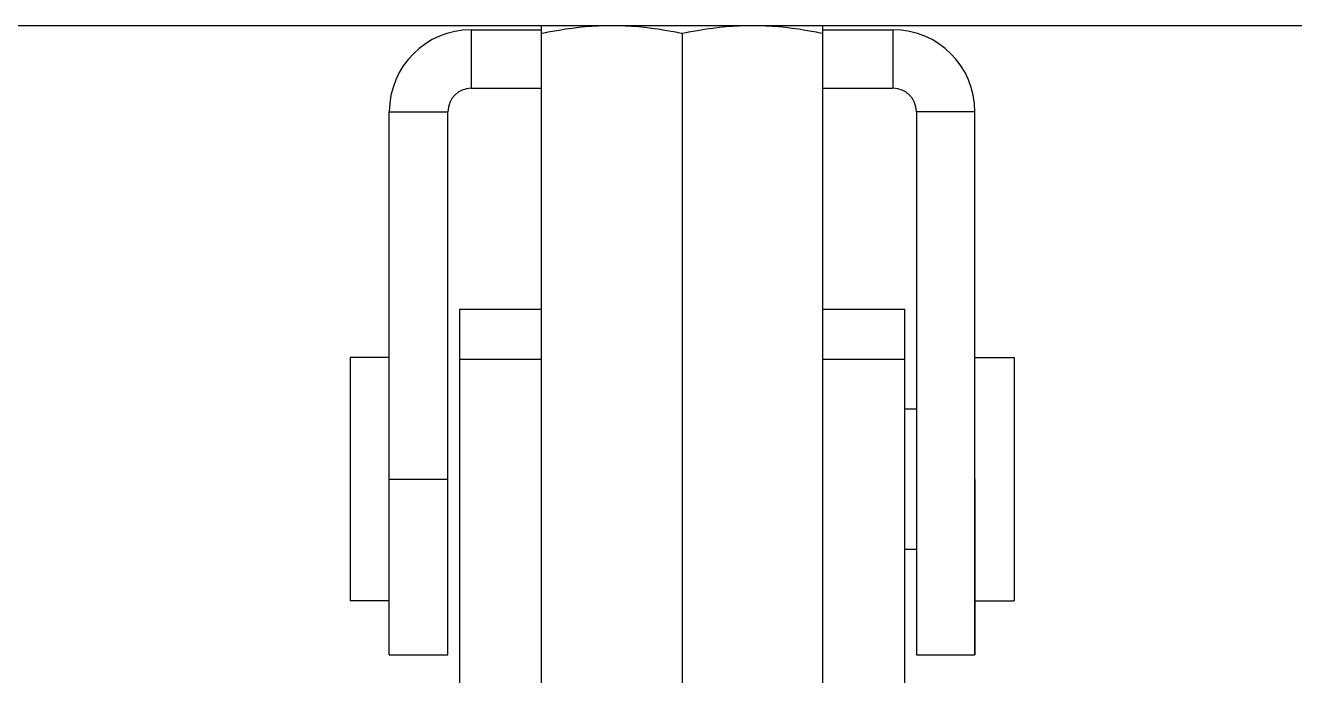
# Model space of a CAD drawing. Extents: x 27938 to 1507990, y 110129 to 923079.
# Drawn here: x 525167 to 526131, y 369044 to 369538 of the extents above; entities that cross this region are included whole.
import ezdxf

# ---------------------------------------------------------------- set-up
doc = ezdxf.new("R2010")
doc.units = 0
doc.header["$LTSCALE"] = 1000
doc.header["$MEASUREMENT"] = 0
doc.layers.add('BZ', color=2, linetype='Continuous')

msp = doc.modelspace()

# ---------------------------------------------------------------- linework, layer by layer
at = {"linetype": 'Continuous'}
for p, q in [((525506.07, 369534.64), (525506.07, 369490.15)), ((525506.07, 369534.64), (525559.46, 369534.64)), ((525559.46, 369004.08), (525559.46, 369537.93)), ((525559.46, 369537.93), (525773, 369537.93)), ((525666.23, 369531.92), (525666.23, 369010.09)), ((525773, 369004.08), (525773, 369537.93)), ((525773, 369534.64), (525826.38, 369534.64)), ((525826.38, 369534.64), (525826.38, 369490.15)), ((525506.07, 369490.15), (525559.46, 369490.15)), ((525773, 369490.15), (525826.38, 369490.15)), ((525443.79, 369059.9), (525443.79, 369472.36)), ((525443.79, 369472.36), (525488.28, 369472.36)), ((525488.28, 369059.9), (525488.28, 369472.36)), ((525844.18, 369472.36), (525844.18, 369059.9)), ((525888.66, 369472.36), (525844.18, 369472.36)), ((525888.66, 369059.9), (525888.66, 369472.36)), ((525497.17, 369322.37), (525497.17, 368979.45)), ((525497.17, 369322.37), (525559.46, 369322.37)), ((525773, 369322.37), (525835.28, 369322.37)), ((525835.28, 368979.45), (525835.28, 369322.38)), ((525443.79, 369285.82), (525414, 369285.82)), ((525497.17, 369284.58), (525559.46, 369284.58)), ((525773, 369284.58), (525835.28, 369284.58)), ((525888.66, 369285.82), (525918.45, 369285.82)), ((525835.28, 369246.74), (525844.18, 369246.74)), ((525443.79, 369193.36), (525488.28, 369193.36)), ((525888.66, 369193.36), (525888.66, 369059.9)), ((525835.28, 369140.14), (525844.18, 369140.14)), ((525443.79, 369100.89), (525414, 369100.89)), ((525888.66, 369100.89), (525918.45, 369100.89)), ((525443.79, 369059.9), (525488.28, 369059.9)), ((525844.18, 369059.9), (525888.66, 369059.9))]:
    msp.add_line(p, q, dxfattribs=at)
for p, q in [((525414, 369285.82), (525414, 369100.89)), ((525918.45, 369285.82), (525918.45, 369100.89))]:
    msp.add_line(p, q)
for centre, radius, start, end in [((525506.07, 369472.36), 62.28, 90, 180), ((525826.38, 369472.36), 62.28, 0, 90), ((525506.07, 369472.36), 17.79, 90, 180), ((525826.38, 369472.36), 17.79, 0, 90)]:
    msp.add_arc(centre, radius, start, end, dxfattribs=at)
for points, knots in [([(525559.46, 369531.92), (525563.85, 369532.84), (525581.46, 369536.21), (525599.41, 369537.93), (525612.84, 369537.93)], [0, 0, 0, 0, 0.250789, 1, 1, 1, 1]), ([(525612.84, 369537.93), (525626.27, 369537.93), (525644.22, 369536.21), (525661.83, 369532.84), (525666.23, 369531.92)], [0, 0, 0, 0, 0.749211, 1, 1, 1, 1]), ([(525666.23, 369531.92), (525670.62, 369532.84), (525688.23, 369536.21), (525706.18, 369537.93), (525719.61, 369537.93)], [0, 0, 0, 0, 0.250789, 1, 1, 1, 1]), ([(525719.61, 369537.93), (525733.04, 369537.93), (525750.99, 369536.21), (525768.6, 369532.84), (525773, 369531.92)], [0, 0, 0, 0, 0.749211, 1, 1, 1, 1])]:
    msp.add_open_spline(points, degree=3, knots=knots, dxfattribs=at)
at = {"layer": 'BZ'}
msp.add_line((522287.05, 369537.93), (536867.05, 369537.93), dxfattribs=at)

doc.saveas('drawing.dxf')
